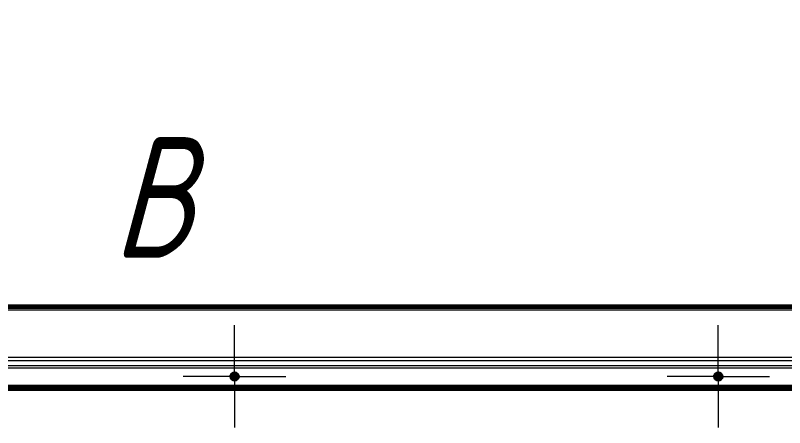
# Model space of a CAD drawing. Header units: millimetres. Extents: x 0 to 594, y 0 to 420.
# Drawn here: x 409.04 to 440.84, y 161.97 to 179.03 of the extents above; entities that cross this region are included whole.
import ezdxf

# ---------------------------------------------------------------- set-up
doc = ezdxf.new("R2010")
doc.units = ezdxf.units.MM
for name, pattern in [('K5LT_AXLED', [19.5, 15, -1.5, 1.5, -1.5]), ('K5LT_BASIC', [0]), ('K5LT_THIN', [0])]:
    doc.linetypes.add(name, pattern=pattern)
doc.layers.add('LAYER', color=7, linetype='Continuous')
doc.layers.add('Системный слой', color=7, linetype='Continuous')
doc.styles.add('KDIMTEXTSTYLE', font='GOST_AU.SHX', dxfattribs={"width": 0.96, "oblique": 15, "height": 5})
doc.dimstyles.new('KDIMSTYLE (0.04)', dxfattribs={"dimtxt": 5, "dimasz": 1, "dimexe": 2, "dimexo": 0, "dimgap": 1, "dimtad": 1, "dimlfac": 25, "dimtxsty": 'KDIMTEXTSTYLE', "dimsah": 1, "dimcen": 0, "dimdle": 1, "dimadec": 0, "dimazin": 0, "dimtfac": 0.667, "dimtmove": 0, "dimatfit": 3, "dimfxl": 1, "dimtvp": 1, "dimtolj": 1, "dimtzin": 0, "dimarcsym": 0})

# ---------------------------------------------------------------- blocks, each defined once
blk = doc.blocks.new('KDIMARROW_01')
at = {"layer": 'LAYER'}
blk.add_hatch(color=0, dxfattribs=at).paths.add_polyline_path([(0, 0), (-5, 0.658), (-4.5, 0), (-5, -0.658)])
at = {"layer": 'LAYER', "color": 0, "linetype": 'K5LT_THIN', "lineweight": 18}
for p, q in [((-4.5, 0), (-5, 0.658)), ((-5, 0.658), (0, 0)), ((0, 0), (-5, -0.658)), ((-5, -0.658), (-4.5, 0))]:
    blk.add_line(p, q, dxfattribs=at)
at = {"layer": 'Системный слой', "color": 0, "linetype": 'K5LT_THIN', "lineweight": 18}
blk.add_line((0, 0), (-1, 0), dxfattribs=at)
blk = doc.blocks.new('U595')
at = {"layer": 'Системный слой', "color": 30, "linetype": 'K5LT_AXLED', "lineweight": 18, "true_color": 0xff8000}
for q in [(438.103, 166.21), (435.983, 164.09), (438.103, 161.97), (440.223, 164.09)]:
    blk.add_line((438.103, 164.09), q, dxfattribs=at)
blk = doc.blocks.new('U594')
at = {"layer": 'Системный слой', "color": 5, "linetype": 'K5LT_BASIC', "lineweight": 60, "true_color": 0x0000ff}
for radius in [0.12, 0.03]:
    blk.add_circle((438.103, 164.09), radius, dxfattribs=at)
at = {"layer": 'Системный слой'}
blk.add_blockref('U595', (0, 0), dxfattribs=at)
blk = doc.blocks.new('U597')
at = {"layer": 'Системный слой', "color": 30, "linetype": 'K5LT_AXLED', "lineweight": 18, "true_color": 0xff8000}
for q in [(418.103, 166.21), (415.983, 164.09), (418.103, 161.97), (420.223, 164.09)]:
    blk.add_line((418.103, 164.09), q, dxfattribs=at)
blk = doc.blocks.new('U596')
at = {"layer": 'Системный слой', "color": 5, "linetype": 'K5LT_BASIC', "lineweight": 60, "true_color": 0x0000ff}
for radius in [0.12, 0.03]:
    blk.add_circle((418.103, 164.09), radius, dxfattribs=at)
at = {"layer": 'Системный слой'}
blk.add_blockref('U597', (0, 0), dxfattribs=at)

msp = doc.modelspace()

# ---------------------------------------------------------------- linework, layer by layer
at = {"layer": 'Системный слой', "color": 7, "linetype": 'K5LT_THIN', "lineweight": 18}
for p, q in [((462.1026, 166.83038), (337.1026, 166.83038)), ((462.1026, 164.86928), (337.1026, 164.86928)), ((462.1026, 164.73229), (337.1026, 164.73229)), ((459.5726, 164.43827), (339.6326, 164.43827)), ((458.85397, 164.52829), (340.35122, 164.52829)), ((459.5726, 163.71038), (340.71633, 163.71038))]:
    msp.add_line(p, q, dxfattribs=at)
at = {"layer": 'Системный слой', "color": 5, "linetype": 'K5LT_BASIC', "lineweight": 60, "true_color": 0x0000ff}
for p, q in [((462.1026, 166.97038), (363.7026, 166.97038)), ((459.58005, 163.61838), (340.73802, 163.61838)), ((459.6048, 163.57038), (340.74824, 163.57038))]:
    msp.add_line(p, q, dxfattribs=at)

# ---------------------------------------------------------------- block references
at = {"layer": 'Системный слой'}
for name in ['U596', 'U594']:
    msp.add_blockref(name, (0, 0), dxfattribs=at)

# ---------------------------------------------------------------- dimensions: what is measured, and where the dimension line sits
at = {"layer": 'Системный слой', "color": 7}
msp.add_linear_dim(base=(364.7026, 171.49944), p1=(464.7026, 169.01944), p2=(364.7026, 169.01944), location=(414.7026, 171.49944), text='\\H5.0;\\W0.965;\\Q15;\\H5.0;\\W0.965;\\Q15;\\Q15;B', dimstyle='KDIMSTYLE (0.04)', override={"dimexo": 0, "dimblk1": 'KDIMARROW_01', "dimblk2": 'KDIMARROW_01', "dimse1": 0, "dimse2": 0, "dimclrt": 7, "dimtolj": 1}, dxfattribs=at).render()

doc.saveas('drawing.dxf')
